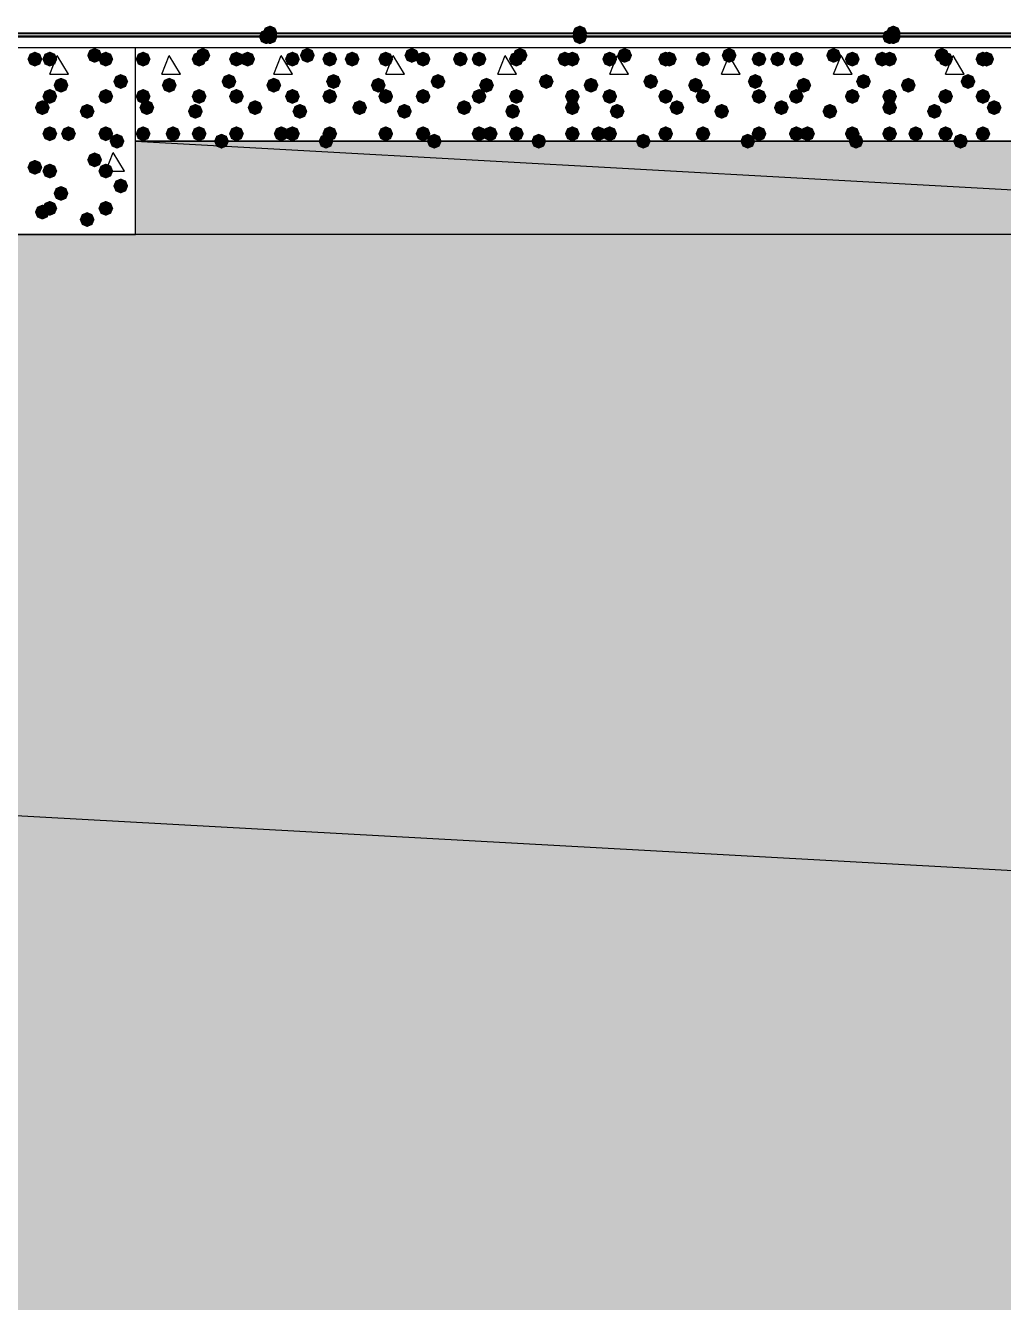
# Model space of a CAD drawing. Header units: millimetres. Extents: x 0 to 420, y 0 to 297.
# Drawn here: x 152.34 to 163.43, y 229.39 to 243.88 of the extents above; entities that cross this region are included whole.
import ezdxf

# ---------------------------------------------------------------- set-up
doc = ezdxf.new("R2010")
doc.units = ezdxf.units.MM
doc.layers.get('0').update_dxf_attribs({"linetype": 'CONTINUOUS'})

msp = doc.modelspace()

# ---------------------------------------------------------------- hatches: boundary and pattern name
at = {"true_color": 0x0000fe}
for points in [[(155.194, 243.797667), (155.169129, 243.737871), (155.109333, 243.713), (155.049538, 243.737871), (155.024667, 243.797667), (155.049537, 243.857462), (155.109333, 243.882333), (155.169129, 243.857463)], [(158.707667, 243.797667), (158.682796, 243.737871), (158.623, 243.713), (158.563204, 243.737871), (158.538333, 243.797667), (158.563204, 243.857462), (158.623, 243.882333), (158.682796, 243.857463)], [(162.263667, 243.797667), (162.238796, 243.737871), (162.179, 243.713), (162.119204, 243.737871), (162.094333, 243.797667), (162.119204, 243.857462), (162.179, 243.882333), (162.238796, 243.857463)], [(155.151667, 243.755333), (155.126796, 243.695537), (155.067, 243.670667), (155.007204, 243.695537), (154.982333, 243.755333), (155.007204, 243.815129), (155.067, 243.84), (155.126796, 243.815129)], [(155.151667, 243.755333), (155.126796, 243.695537), (155.067, 243.670667), (155.007204, 243.695537), (154.982333, 243.755333), (155.007204, 243.815129), (155.067, 243.84), (155.126796, 243.815129)], [(155.194, 243.755333), (155.169129, 243.695537), (155.109333, 243.670667), (155.049538, 243.695537), (155.024667, 243.755333), (155.049537, 243.815129), (155.109333, 243.84), (155.169129, 243.815129)], [(158.707667, 243.755333), (158.682796, 243.695537), (158.623, 243.670667), (158.563204, 243.695537), (158.538333, 243.755333), (158.563204, 243.815129), (158.623, 243.84), (158.682796, 243.815129)], [(158.707667, 243.755333), (158.682796, 243.695537), (158.623, 243.670667), (158.563204, 243.695537), (158.538333, 243.755333), (158.563204, 243.815129), (158.623, 243.84), (158.682796, 243.815129)], [(158.707667, 243.755333), (158.682796, 243.695537), (158.623, 243.670667), (158.563204, 243.695537), (158.538333, 243.755333), (158.563204, 243.815129), (158.623, 243.84), (158.682796, 243.815129)], [(162.221333, 243.755333), (162.196463, 243.695537), (162.136667, 243.670667), (162.076871, 243.695537), (162.052, 243.755333), (162.076871, 243.815129), (162.136667, 243.84), (162.196462, 243.815129)], [(162.263667, 243.755333), (162.238796, 243.695537), (162.179, 243.670667), (162.119204, 243.695537), (162.094333, 243.755333), (162.119204, 243.815129), (162.179, 243.84), (162.238796, 243.815129)], [(162.263667, 243.755333), (162.238796, 243.695537), (162.179, 243.670667), (162.119204, 243.695537), (162.094333, 243.755333), (162.119204, 243.815129), (162.179, 243.84), (162.238796, 243.815129)]]:
    msp.add_hatch(color=0, dxfattribs=at).paths.add_polyline_path(points, flags=0)
at = {"true_color": 0x000007}
h = msp.add_hatch(color=0, dxfattribs=at)
h.paths.add_polyline_path([(31.284333, 243.755333), (379.73, 243.755333)], flags=0)
h.paths.add_polyline_path([(379.73, 243.755333), (31.284333, 243.755333)], flags=0)
for points in [[(152.527, 243.501333), (152.502129, 243.441537), (152.442333, 243.416667), (152.382538, 243.441537), (152.357667, 243.501333), (152.382537, 243.561129), (152.442333, 243.586), (152.502129, 243.561129)], [(152.696333, 243.501333), (152.671462, 243.441537), (152.611667, 243.416667), (152.551871, 243.441537), (152.527, 243.501333), (152.551871, 243.561129), (152.611667, 243.586), (152.671462, 243.561129)], [(153.204333, 243.543667), (153.179463, 243.483871), (153.119667, 243.459), (153.059871, 243.483871), (153.035, 243.543667), (153.059871, 243.603462), (153.119667, 243.628333), (153.179462, 243.603463)], [(153.331333, 243.501333), (153.306462, 243.441537), (153.246667, 243.416667), (153.186871, 243.441537), (153.162, 243.501333), (153.186871, 243.561129), (153.246667, 243.586), (153.306462, 243.561129)], [(152.823333, 243.205), (152.798463, 243.145204), (152.738667, 243.120333), (152.678871, 243.145204), (152.654, 243.205), (152.678871, 243.264796), (152.738667, 243.289667), (152.798462, 243.264796)], [(153.500667, 243.247333), (153.475796, 243.187537), (153.416, 243.162667), (153.356204, 243.187537), (153.331333, 243.247333), (153.356204, 243.307129), (153.416, 243.332), (153.475796, 243.307129)], [(152.696333, 243.078), (152.671462, 243.018204), (152.611667, 242.993333), (152.551871, 243.018204), (152.527, 243.078), (152.551871, 243.137796), (152.611667, 243.162667), (152.671462, 243.137796)], [(153.331333, 243.078), (153.306462, 243.018204), (153.246667, 242.993333), (153.186871, 243.018204), (153.162, 243.078), (153.186871, 243.137796), (153.246667, 243.162667), (153.306462, 243.137796)], [(152.611667, 242.951), (152.586796, 242.891204), (152.527, 242.866333), (152.467204, 242.891204), (152.442333, 242.951), (152.467204, 243.010796), (152.527, 243.035667), (152.586796, 243.010796)], [(153.119667, 242.908667), (153.094796, 242.848871), (153.035, 242.824), (152.975204, 242.848871), (152.950333, 242.908667), (152.975204, 242.968462), (153.035, 242.993333), (153.094796, 242.968463)], [(152.696333, 242.654667), (152.671462, 242.594871), (152.611667, 242.57), (152.551871, 242.594871), (152.527, 242.654667), (152.551871, 242.714462), (152.611667, 242.739333), (152.671462, 242.714463)], [(152.908, 242.654667), (152.883129, 242.594871), (152.823333, 242.57), (152.763537, 242.594871), (152.738667, 242.654667), (152.763537, 242.714462), (152.823333, 242.739333), (152.883129, 242.714463)], [(153.331333, 242.654667), (153.306462, 242.594871), (153.246667, 242.57), (153.186871, 242.594871), (153.162, 242.654667), (153.186871, 242.714462), (153.246667, 242.739333), (153.306462, 242.714463)], [(153.458333, 242.57), (153.433462, 242.510204), (153.373667, 242.485333), (153.313871, 242.510204), (153.289, 242.57), (153.313871, 242.629796), (153.373667, 242.654667), (153.433462, 242.629796)], [(153.204333, 242.358333), (153.179463, 242.298537), (153.119667, 242.273667), (153.059871, 242.298537), (153.035, 242.358333), (153.059871, 242.418129), (153.119667, 242.443), (153.179462, 242.418129)], [(152.527, 242.273667), (152.502129, 242.213871), (152.442333, 242.189), (152.382538, 242.213871), (152.357667, 242.273667), (152.382537, 242.333462), (152.442333, 242.358333), (152.502129, 242.333463)], [(152.696333, 242.231333), (152.671462, 242.171537), (152.611667, 242.146667), (152.551871, 242.171537), (152.527, 242.231333), (152.551871, 242.291129), (152.611667, 242.316), (152.671462, 242.291129)], [(153.331333, 242.231333), (153.306462, 242.171537), (153.246667, 242.146667), (153.186871, 242.171537), (153.162, 242.231333), (153.186871, 242.291129), (153.246667, 242.316), (153.306462, 242.291129)], [(153.500667, 242.062), (153.475796, 242.002204), (153.416, 241.977333), (153.356204, 242.002204), (153.331333, 242.062), (153.356204, 242.121796), (153.416, 242.146667), (153.475796, 242.121796)], [(152.823333, 241.977333), (152.798463, 241.917537), (152.738667, 241.892667), (152.678871, 241.917537), (152.654, 241.977333), (152.678871, 242.037129), (152.738667, 242.062), (152.798462, 242.037129)], [(152.611667, 241.765667), (152.586796, 241.705871), (152.527, 241.681), (152.467204, 241.705871), (152.442333, 241.765667), (152.467204, 241.825462), (152.527, 241.850333), (152.586796, 241.825463)], [(152.696333, 241.808), (152.671462, 241.748204), (152.611667, 241.723333), (152.551871, 241.748204), (152.527, 241.808), (152.551871, 241.867796), (152.611667, 241.892667), (152.671462, 241.867796)], [(153.331333, 241.808), (153.306462, 241.748204), (153.246667, 241.723333), (153.186871, 241.748204), (153.162, 241.808), (153.186871, 241.867796), (153.246667, 241.892667), (153.306462, 241.867796)], [(153.119667, 241.681), (153.094796, 241.621204), (153.035, 241.596333), (152.975204, 241.621204), (152.950333, 241.681), (152.975204, 241.740796), (153.035, 241.765667), (153.094796, 241.740796)]]:
    msp.add_hatch(color=0, dxfattribs=at).paths.add_polyline_path(points, flags=0)
at = {"true_color": 0x000008}
for points in [[(153.754667, 243.501333), (153.729796, 243.441537), (153.67, 243.416667), (153.610204, 243.441537), (153.585333, 243.501333), (153.610204, 243.561129), (153.67, 243.586), (153.729796, 243.561129)], [(153.754667, 243.501333), (153.729796, 243.441537), (153.67, 243.416667), (153.610204, 243.441537), (153.585333, 243.501333), (153.610204, 243.561129), (153.67, 243.586), (153.729796, 243.561129)], [(154.389667, 243.501333), (154.364796, 243.441537), (154.305, 243.416667), (154.245204, 243.441537), (154.220333, 243.501333), (154.245204, 243.561129), (154.305, 243.586), (154.364796, 243.561129)], [(154.432, 243.543667), (154.407129, 243.483871), (154.347333, 243.459), (154.287538, 243.483871), (154.262667, 243.543667), (154.287537, 243.603462), (154.347333, 243.628333), (154.407129, 243.603463)], [(154.813, 243.501333), (154.788129, 243.441537), (154.728333, 243.416667), (154.668538, 243.441537), (154.643667, 243.501333), (154.668537, 243.561129), (154.728333, 243.586), (154.788129, 243.561129)], [(154.94, 243.501333), (154.915129, 243.441537), (154.855333, 243.416667), (154.795538, 243.441537), (154.770667, 243.501333), (154.795537, 243.561129), (154.855333, 243.586), (154.915129, 243.561129)], [(155.448, 243.501333), (155.423129, 243.441537), (155.363333, 243.416667), (155.303538, 243.441537), (155.278667, 243.501333), (155.303537, 243.561129), (155.363333, 243.586), (155.423129, 243.561129)], [(155.617333, 243.543667), (155.592462, 243.483871), (155.532667, 243.459), (155.472871, 243.483871), (155.448, 243.543667), (155.472871, 243.603462), (155.532667, 243.628333), (155.592462, 243.603463)], [(155.871333, 243.501333), (155.846462, 243.441537), (155.786667, 243.416667), (155.726871, 243.441537), (155.702, 243.501333), (155.726871, 243.561129), (155.786667, 243.586), (155.846462, 243.561129)], [(156.125333, 243.501333), (156.100462, 243.441537), (156.040667, 243.416667), (155.980871, 243.441537), (155.956, 243.501333), (155.980871, 243.561129), (156.040667, 243.586), (156.100462, 243.561129)], [(156.506333, 243.501333), (156.481462, 243.441537), (156.421667, 243.416667), (156.361871, 243.441537), (156.337, 243.501333), (156.361871, 243.561129), (156.421667, 243.586), (156.481462, 243.561129)], [(156.802667, 243.543667), (156.777796, 243.483871), (156.718, 243.459), (156.658204, 243.483871), (156.633333, 243.543667), (156.658204, 243.603462), (156.718, 243.628333), (156.777796, 243.603463)], [(156.929667, 243.501333), (156.904796, 243.441537), (156.845, 243.416667), (156.785204, 243.441537), (156.760333, 243.501333), (156.785204, 243.561129), (156.845, 243.586), (156.904796, 243.561129)], [(157.353, 243.501333), (157.328129, 243.441537), (157.268333, 243.416667), (157.208538, 243.441537), (157.183667, 243.501333), (157.208537, 243.561129), (157.268333, 243.586), (157.328129, 243.561129)], [(157.564667, 243.501333), (157.539796, 243.441537), (157.48, 243.416667), (157.420204, 243.441537), (157.395333, 243.501333), (157.420204, 243.561129), (157.48, 243.586), (157.539796, 243.561129)], [(157.988, 243.501333), (157.963129, 243.441537), (157.903333, 243.416667), (157.843538, 243.441537), (157.818667, 243.501333), (157.843537, 243.561129), (157.903333, 243.586), (157.963129, 243.561129)], [(158.030333, 243.543667), (158.005463, 243.483871), (157.945667, 243.459), (157.885871, 243.483871), (157.861, 243.543667), (157.885871, 243.603462), (157.945667, 243.628333), (158.005462, 243.603463)], [(158.538333, 243.501333), (158.513463, 243.441537), (158.453667, 243.416667), (158.393871, 243.441537), (158.369, 243.501333), (158.393871, 243.561129), (158.453667, 243.586), (158.513462, 243.561129)], [(158.623, 243.501333), (158.598129, 243.441537), (158.538333, 243.416667), (158.478538, 243.441537), (158.453667, 243.501333), (158.478537, 243.561129), (158.538333, 243.586), (158.598129, 243.561129)], [(159.046333, 243.501333), (159.021462, 243.441537), (158.961667, 243.416667), (158.901871, 243.441537), (158.877, 243.501333), (158.901871, 243.561129), (158.961667, 243.586), (159.021462, 243.561129)], [(159.215667, 243.543667), (159.190796, 243.483871), (159.131, 243.459), (159.071204, 243.483871), (159.046333, 243.543667), (159.071204, 243.603462), (159.131, 243.628333), (159.190796, 243.603463)], [(159.681333, 243.501333), (159.656462, 243.441537), (159.596667, 243.416667), (159.536871, 243.441537), (159.512, 243.501333), (159.536871, 243.561129), (159.596667, 243.586), (159.656462, 243.561129)], [(159.723667, 243.501333), (159.698796, 243.441537), (159.639, 243.416667), (159.579204, 243.441537), (159.554333, 243.501333), (159.579204, 243.561129), (159.639, 243.586), (159.698796, 243.561129)], [(160.104667, 243.501333), (160.079796, 243.441537), (160.02, 243.416667), (159.960204, 243.441537), (159.935333, 243.501333), (159.960204, 243.561129), (160.02, 243.586), (160.079796, 243.561129)], [(160.401, 243.543667), (160.376129, 243.483871), (160.316333, 243.459), (160.256538, 243.483871), (160.231667, 243.543667), (160.256537, 243.603462), (160.316333, 243.628333), (160.376129, 243.603463)], [(160.739667, 243.501333), (160.714796, 243.441537), (160.655, 243.416667), (160.595204, 243.441537), (160.570333, 243.501333), (160.595204, 243.561129), (160.655, 243.586), (160.714796, 243.561129)], [(160.951333, 243.501333), (160.926462, 243.441537), (160.866667, 243.416667), (160.806871, 243.441537), (160.782, 243.501333), (160.806871, 243.561129), (160.866667, 243.586), (160.926462, 243.561129)], [(161.163, 243.501333), (161.138129, 243.441537), (161.078333, 243.416667), (161.018538, 243.441537), (160.993667, 243.501333), (161.018537, 243.561129), (161.078333, 243.586), (161.138129, 243.561129)], [(161.586333, 243.543667), (161.561462, 243.483871), (161.501667, 243.459), (161.441871, 243.483871), (161.417, 243.543667), (161.441871, 243.603462), (161.501667, 243.628333), (161.561462, 243.603463)], [(161.798, 243.501333), (161.773129, 243.441537), (161.713333, 243.416667), (161.653538, 243.441537), (161.628667, 243.501333), (161.653537, 243.561129), (161.713333, 243.586), (161.773129, 243.561129)], [(162.136667, 243.501333), (162.111796, 243.441537), (162.052, 243.416667), (161.992204, 243.441537), (161.967333, 243.501333), (161.992204, 243.561129), (162.052, 243.586), (162.111796, 243.561129)], [(162.221333, 243.501333), (162.196463, 243.441537), (162.136667, 243.416667), (162.076871, 243.441537), (162.052, 243.501333), (162.076871, 243.561129), (162.136667, 243.586), (162.196462, 243.561129)], [(162.814, 243.543667), (162.789129, 243.483871), (162.729333, 243.459), (162.669537, 243.483871), (162.644667, 243.543667), (162.669537, 243.603462), (162.729333, 243.628333), (162.789129, 243.603463)], [(162.856333, 243.501333), (162.831462, 243.441537), (162.771667, 243.416667), (162.711871, 243.441537), (162.687, 243.501333), (162.711871, 243.561129), (162.771667, 243.586), (162.831462, 243.561129)], [(163.279667, 243.501333), (163.254796, 243.441537), (163.195, 243.416667), (163.135204, 243.441537), (163.110333, 243.501333), (163.135204, 243.561129), (163.195, 243.586), (163.254796, 243.561129)], [(163.322, 243.501333), (163.297129, 243.441537), (163.237333, 243.416667), (163.177538, 243.441537), (163.152667, 243.501333), (163.177537, 243.561129), (163.237333, 243.586), (163.297129, 243.561129)], [(154.051, 243.205), (154.026129, 243.145204), (153.966333, 243.120333), (153.906538, 243.145204), (153.881667, 243.205), (153.906537, 243.264796), (153.966333, 243.289667), (154.026129, 243.264796)], [(154.728333, 243.247333), (154.703463, 243.187537), (154.643667, 243.162667), (154.583871, 243.187537), (154.559, 243.247333), (154.583871, 243.307129), (154.643667, 243.332), (154.703462, 243.307129)], [(155.236333, 243.205), (155.211462, 243.145204), (155.151667, 243.120333), (155.091871, 243.145204), (155.067, 243.205), (155.091871, 243.264796), (155.151667, 243.289667), (155.211462, 243.264796)], [(155.913667, 243.247333), (155.888796, 243.187537), (155.829, 243.162667), (155.769204, 243.187537), (155.744333, 243.247333), (155.769204, 243.307129), (155.829, 243.332), (155.888796, 243.307129)], [(156.421667, 243.205), (156.396796, 243.145204), (156.337, 243.120333), (156.277204, 243.145204), (156.252333, 243.205), (156.277204, 243.264796), (156.337, 243.289667), (156.396796, 243.264796)], [(157.099, 243.247333), (157.074129, 243.187537), (157.014333, 243.162667), (156.954538, 243.187537), (156.929667, 243.247333), (156.954537, 243.307129), (157.014333, 243.332), (157.074129, 243.307129)], [(157.649333, 243.205), (157.624462, 243.145204), (157.564667, 243.120333), (157.504871, 243.145204), (157.48, 243.205), (157.504871, 243.264796), (157.564667, 243.289667), (157.624462, 243.264796)], [(158.326667, 243.247333), (158.301796, 243.187537), (158.242, 243.162667), (158.182204, 243.187537), (158.157333, 243.247333), (158.182204, 243.307129), (158.242, 243.332), (158.301796, 243.307129)], [(158.834667, 243.205), (158.809796, 243.145204), (158.75, 243.120333), (158.690204, 243.145204), (158.665333, 243.205), (158.690204, 243.264796), (158.75, 243.289667), (158.809796, 243.264796)], [(159.512, 243.247333), (159.487129, 243.187537), (159.427333, 243.162667), (159.367538, 243.187537), (159.342667, 243.247333), (159.367537, 243.307129), (159.427333, 243.332), (159.487129, 243.307129)], [(160.02, 243.205), (159.995129, 243.145204), (159.935333, 243.120333), (159.875538, 243.145204), (159.850667, 243.205), (159.875537, 243.264796), (159.935333, 243.289667), (159.995129, 243.264796)], [(160.697333, 243.247333), (160.672462, 243.187537), (160.612667, 243.162667), (160.552871, 243.187537), (160.528, 243.247333), (160.552871, 243.307129), (160.612667, 243.332), (160.672462, 243.307129)], [(161.247667, 243.205), (161.222796, 243.145204), (161.163, 243.120333), (161.103204, 243.145204), (161.078333, 243.205), (161.103204, 243.264796), (161.163, 243.289667), (161.222796, 243.264796)], [(161.925, 243.247333), (161.900129, 243.187537), (161.840333, 243.162667), (161.780538, 243.187537), (161.755667, 243.247333), (161.780537, 243.307129), (161.840333, 243.332), (161.900129, 243.307129)], [(162.433, 243.205), (162.408129, 243.145204), (162.348333, 243.120333), (162.288538, 243.145204), (162.263667, 243.205), (162.288537, 243.264796), (162.348333, 243.289667), (162.408129, 243.264796)], [(163.110333, 243.247333), (163.085462, 243.187537), (163.025667, 243.162667), (162.965871, 243.187537), (162.941, 243.247333), (162.965871, 243.307129), (163.025667, 243.332), (163.085462, 243.307129)], [(153.754667, 243.078), (153.729796, 243.018204), (153.67, 242.993333), (153.610204, 243.018204), (153.585333, 243.078), (153.610204, 243.137796), (153.67, 243.162667), (153.729796, 243.137796)], [(154.389667, 243.078), (154.364796, 243.018204), (154.305, 242.993333), (154.245204, 243.018204), (154.220333, 243.078), (154.245204, 243.137796), (154.305, 243.162667), (154.364796, 243.137796)], [(154.813, 243.078), (154.788129, 243.018204), (154.728333, 242.993333), (154.668538, 243.018204), (154.643667, 243.078), (154.668537, 243.137796), (154.728333, 243.162667), (154.788129, 243.137796)], [(155.448, 243.078), (155.423129, 243.018204), (155.363333, 242.993333), (155.303538, 243.018204), (155.278667, 243.078), (155.303537, 243.137796), (155.363333, 243.162667), (155.423129, 243.137796)], [(155.871333, 243.078), (155.846462, 243.018204), (155.786667, 242.993333), (155.726871, 243.018204), (155.702, 243.078), (155.726871, 243.137796), (155.786667, 243.162667), (155.846462, 243.137796)], [(156.506333, 243.078), (156.481462, 243.018204), (156.421667, 242.993333), (156.361871, 243.018204), (156.337, 243.078), (156.361871, 243.137796), (156.421667, 243.162667), (156.481462, 243.137796)], [(156.929667, 243.078), (156.904796, 243.018204), (156.845, 242.993333), (156.785204, 243.018204), (156.760333, 243.078), (156.785204, 243.137796), (156.845, 243.162667), (156.904796, 243.137796)], [(157.564667, 243.078), (157.539796, 243.018204), (157.48, 242.993333), (157.420204, 243.018204), (157.395333, 243.078), (157.420204, 243.137796), (157.48, 243.162667), (157.539796, 243.137796)], [(157.988, 243.078), (157.963129, 243.018204), (157.903333, 242.993333), (157.843538, 243.018204), (157.818667, 243.078), (157.843537, 243.137796), (157.903333, 243.162667), (157.963129, 243.137796)], [(158.623, 243.078), (158.598129, 243.018204), (158.538333, 242.993333), (158.478538, 243.018204), (158.453667, 243.078), (158.478537, 243.137796), (158.538333, 243.162667), (158.598129, 243.137796)], [(159.046333, 243.078), (159.021462, 243.018204), (158.961667, 242.993333), (158.901871, 243.018204), (158.877, 243.078), (158.901871, 243.137796), (158.961667, 243.162667), (159.021462, 243.137796)], [(159.681333, 243.078), (159.656462, 243.018204), (159.596667, 242.993333), (159.536871, 243.018204), (159.512, 243.078), (159.536871, 243.137796), (159.596667, 243.162667), (159.656462, 243.137796)], [(160.104667, 243.078), (160.079796, 243.018204), (160.02, 242.993333), (159.960204, 243.018204), (159.935333, 243.078), (159.960204, 243.137796), (160.02, 243.162667), (160.079796, 243.137796)], [(160.739667, 243.078), (160.714796, 243.018204), (160.655, 242.993333), (160.595204, 243.018204), (160.570333, 243.078), (160.595204, 243.137796), (160.655, 243.162667), (160.714796, 243.137796)], [(161.163, 243.078), (161.138129, 243.018204), (161.078333, 242.993333), (161.018538, 243.018204), (160.993667, 243.078), (161.018537, 243.137796), (161.078333, 243.162667), (161.138129, 243.137796)], [(161.798, 243.078), (161.773129, 243.018204), (161.713333, 242.993333), (161.653538, 243.018204), (161.628667, 243.078), (161.653537, 243.137796), (161.713333, 243.162667), (161.773129, 243.137796)], [(162.221333, 243.078), (162.196463, 243.018204), (162.136667, 242.993333), (162.076871, 243.018204), (162.052, 243.078), (162.076871, 243.137796), (162.136667, 243.162667), (162.196462, 243.137796)], [(162.856333, 243.078), (162.831462, 243.018204), (162.771667, 242.993333), (162.711871, 243.018204), (162.687, 243.078), (162.711871, 243.137796), (162.771667, 243.162667), (162.831462, 243.137796)], [(163.279667, 243.078), (163.254796, 243.018204), (163.195, 242.993333), (163.135204, 243.018204), (163.110333, 243.078), (163.135204, 243.137796), (163.195, 243.162667), (163.254796, 243.137796)], [(153.797, 242.951), (153.772129, 242.891204), (153.712333, 242.866333), (153.652538, 242.891204), (153.627667, 242.951), (153.652537, 243.010796), (153.712333, 243.035667), (153.772129, 243.010796)], [(154.347333, 242.908667), (154.322462, 242.848871), (154.262667, 242.824), (154.202871, 242.848871), (154.178, 242.908667), (154.202871, 242.968462), (154.262667, 242.993333), (154.322462, 242.968463)], [(155.024667, 242.951), (154.999796, 242.891204), (154.94, 242.866333), (154.880204, 242.891204), (154.855333, 242.951), (154.880204, 243.010796), (154.94, 243.035667), (154.999796, 243.010796)], [(155.532667, 242.908667), (155.507796, 242.848871), (155.448, 242.824), (155.388204, 242.848871), (155.363333, 242.908667), (155.388204, 242.968462), (155.448, 242.993333), (155.507796, 242.968463)], [(156.21, 242.951), (156.185129, 242.891204), (156.125333, 242.866333), (156.065538, 242.891204), (156.040667, 242.951), (156.065537, 243.010796), (156.125333, 243.035667), (156.185129, 243.010796)], [(156.718, 242.908667), (156.693129, 242.848871), (156.633333, 242.824), (156.573537, 242.848871), (156.548667, 242.908667), (156.573537, 242.968462), (156.633333, 242.993333), (156.693129, 242.968463)], [(157.395333, 242.951), (157.370463, 242.891204), (157.310667, 242.866333), (157.250871, 242.891204), (157.226, 242.951), (157.250871, 243.010796), (157.310667, 243.035667), (157.370462, 243.010796)], [(157.945667, 242.908667), (157.920796, 242.848871), (157.861, 242.824), (157.801204, 242.848871), (157.776333, 242.908667), (157.801204, 242.968462), (157.861, 242.993333), (157.920796, 242.968463)], [(158.623, 242.951), (158.598129, 242.891204), (158.538333, 242.866333), (158.478538, 242.891204), (158.453667, 242.951), (158.478537, 243.010796), (158.538333, 243.035667), (158.598129, 243.010796)], [(159.131, 242.908667), (159.106129, 242.848871), (159.046333, 242.824), (158.986538, 242.848871), (158.961667, 242.908667), (158.986537, 242.968462), (159.046333, 242.993333), (159.106129, 242.968463)], [(159.808333, 242.951), (159.783462, 242.891204), (159.723667, 242.866333), (159.663871, 242.891204), (159.639, 242.951), (159.663871, 243.010796), (159.723667, 243.035667), (159.783462, 243.010796)], [(160.316333, 242.908667), (160.291462, 242.848871), (160.231667, 242.824), (160.171871, 242.848871), (160.147, 242.908667), (160.171871, 242.968462), (160.231667, 242.993333), (160.291462, 242.968463)], [(160.993667, 242.951), (160.968796, 242.891204), (160.909, 242.866333), (160.849204, 242.891204), (160.824333, 242.951), (160.849204, 243.010796), (160.909, 243.035667), (160.968796, 243.010796)], [(161.544, 242.908667), (161.519129, 242.848871), (161.459333, 242.824), (161.399538, 242.848871), (161.374667, 242.908667), (161.399537, 242.968462), (161.459333, 242.993333), (161.519129, 242.968463)], [(162.221333, 242.951), (162.196463, 242.891204), (162.136667, 242.866333), (162.076871, 242.891204), (162.052, 242.951), (162.076871, 243.010796), (162.136667, 243.035667), (162.196462, 243.010796)], [(162.729333, 242.908667), (162.704463, 242.848871), (162.644667, 242.824), (162.584871, 242.848871), (162.56, 242.908667), (162.584871, 242.968462), (162.644667, 242.993333), (162.704462, 242.968463)], [(163.406667, 242.951), (163.381796, 242.891204), (163.322, 242.866333), (163.262204, 242.891204), (163.237333, 242.951), (163.262204, 243.010796), (163.322, 243.035667), (163.381796, 243.010796)], [(153.754667, 242.654667), (153.729796, 242.594871), (153.67, 242.57), (153.610204, 242.594871), (153.585333, 242.654667), (153.610204, 242.714462), (153.67, 242.739333), (153.729796, 242.714463)], [(154.093333, 242.654667), (154.068463, 242.594871), (154.008667, 242.57), (153.948871, 242.594871), (153.924, 242.654667), (153.948871, 242.714462), (154.008667, 242.739333), (154.068462, 242.714463)], [(154.389667, 242.654667), (154.364796, 242.594871), (154.305, 242.57), (154.245204, 242.594871), (154.220333, 242.654667), (154.245204, 242.714462), (154.305, 242.739333), (154.364796, 242.714463)], [(154.813, 242.654667), (154.788129, 242.594871), (154.728333, 242.57), (154.668538, 242.594871), (154.643667, 242.654667), (154.668537, 242.714462), (154.728333, 242.739333), (154.788129, 242.714463)], [(155.321, 242.654667), (155.296129, 242.594871), (155.236333, 242.57), (155.176538, 242.594871), (155.151667, 242.654667), (155.176537, 242.714462), (155.236333, 242.739333), (155.296129, 242.714463)], [(155.448, 242.654667), (155.423129, 242.594871), (155.363333, 242.57), (155.303538, 242.594871), (155.278667, 242.654667), (155.303537, 242.714462), (155.363333, 242.739333), (155.423129, 242.714463)], [(155.871333, 242.654667), (155.846462, 242.594871), (155.786667, 242.57), (155.726871, 242.594871), (155.702, 242.654667), (155.726871, 242.714462), (155.786667, 242.739333), (155.846462, 242.714463)], [(156.506333, 242.654667), (156.481462, 242.594871), (156.421667, 242.57), (156.361871, 242.594871), (156.337, 242.654667), (156.361871, 242.714462), (156.421667, 242.739333), (156.481462, 242.714463)], [(156.506333, 242.654667), (156.481462, 242.594871), (156.421667, 242.57), (156.361871, 242.594871), (156.337, 242.654667), (156.361871, 242.714462), (156.421667, 242.739333), (156.481462, 242.714463)], [(156.929667, 242.654667), (156.904796, 242.594871), (156.845, 242.57), (156.785204, 242.594871), (156.760333, 242.654667), (156.785204, 242.714462), (156.845, 242.739333), (156.904796, 242.714463)], [(157.564667, 242.654667), (157.539796, 242.594871), (157.48, 242.57), (157.420204, 242.594871), (157.395333, 242.654667), (157.420204, 242.714462), (157.48, 242.739333), (157.539796, 242.714463)], [(157.691667, 242.654667), (157.666796, 242.594871), (157.607, 242.57), (157.547204, 242.594871), (157.522333, 242.654667), (157.547204, 242.714462), (157.607, 242.739333), (157.666796, 242.714463)], [(157.988, 242.654667), (157.963129, 242.594871), (157.903333, 242.57), (157.843538, 242.594871), (157.818667, 242.654667), (157.843537, 242.714462), (157.903333, 242.739333), (157.963129, 242.714463)], [(158.623, 242.654667), (158.598129, 242.594871), (158.538333, 242.57), (158.478538, 242.594871), (158.453667, 242.654667), (158.478537, 242.714462), (158.538333, 242.739333), (158.598129, 242.714463)], [(158.919333, 242.654667), (158.894463, 242.594871), (158.834667, 242.57), (158.774871, 242.594871), (158.75, 242.654667), (158.774871, 242.714462), (158.834667, 242.739333), (158.894462, 242.714463)], [(159.046333, 242.654667), (159.021462, 242.594871), (158.961667, 242.57), (158.901871, 242.594871), (158.877, 242.654667), (158.901871, 242.714462), (158.961667, 242.739333), (159.021462, 242.714463)], [(159.681333, 242.654667), (159.656462, 242.594871), (159.596667, 242.57), (159.536871, 242.594871), (159.512, 242.654667), (159.536871, 242.714462), (159.596667, 242.739333), (159.656462, 242.714463)], [(160.104667, 242.654667), (160.079796, 242.594871), (160.02, 242.57), (159.960204, 242.594871), (159.935333, 242.654667), (159.960204, 242.714462), (160.02, 242.739333), (160.079796, 242.714463)], [(160.104667, 242.654667), (160.079796, 242.594871), (160.02, 242.57), (159.960204, 242.594871), (159.935333, 242.654667), (159.960204, 242.714462), (160.02, 242.739333), (160.079796, 242.714463)], [(160.739667, 242.654667), (160.714796, 242.594871), (160.655, 242.57), (160.595204, 242.594871), (160.570333, 242.654667), (160.595204, 242.714462), (160.655, 242.739333), (160.714796, 242.714463)], [(161.163, 242.654667), (161.138129, 242.594871), (161.078333, 242.57), (161.018538, 242.594871), (160.993667, 242.654667), (161.018537, 242.714462), (161.078333, 242.739333), (161.138129, 242.714463)], [(161.29, 242.654667), (161.265129, 242.594871), (161.205333, 242.57), (161.145538, 242.594871), (161.120667, 242.654667), (161.145537, 242.714462), (161.205333, 242.739333), (161.265129, 242.714463)], [(161.798, 242.654667), (161.773129, 242.594871), (161.713333, 242.57), (161.653538, 242.594871), (161.628667, 242.654667), (161.653537, 242.714462), (161.713333, 242.739333), (161.773129, 242.714463)], [(162.221333, 242.654667), (162.196463, 242.594871), (162.136667, 242.57), (162.076871, 242.594871), (162.052, 242.654667), (162.076871, 242.714462), (162.136667, 242.739333), (162.196462, 242.714463)], [(162.517667, 242.654667), (162.492796, 242.594871), (162.433, 242.57), (162.373204, 242.594871), (162.348333, 242.654667), (162.373204, 242.714462), (162.433, 242.739333), (162.492796, 242.714463)], [(162.856333, 242.654667), (162.831462, 242.594871), (162.771667, 242.57), (162.711871, 242.594871), (162.687, 242.654667), (162.711871, 242.714462), (162.771667, 242.739333), (162.831462, 242.714463)], [(163.279667, 242.654667), (163.254796, 242.594871), (163.195, 242.57), (163.135204, 242.594871), (163.110333, 242.654667), (163.135204, 242.714462), (163.195, 242.739333), (163.254796, 242.714463)], [(154.643667, 242.57), (154.618796, 242.510204), (154.559, 242.485333), (154.499204, 242.510204), (154.474333, 242.57), (154.499204, 242.629796), (154.559, 242.654667), (154.618796, 242.629796)], [(155.829, 242.57), (155.804129, 242.510204), (155.744333, 242.485333), (155.684538, 242.510204), (155.659667, 242.57), (155.684537, 242.629796), (155.744333, 242.654667), (155.804129, 242.629796)], [(157.056667, 242.57), (157.031796, 242.510204), (156.972, 242.485333), (156.912204, 242.510204), (156.887333, 242.57), (156.912204, 242.629796), (156.972, 242.654667), (157.031796, 242.629796)], [(158.242, 242.57), (158.217129, 242.510204), (158.157333, 242.485333), (158.097538, 242.510204), (158.072667, 242.57), (158.097537, 242.629796), (158.157333, 242.654667), (158.217129, 242.629796)], [(159.427333, 242.57), (159.402462, 242.510204), (159.342667, 242.485333), (159.282871, 242.510204), (159.258, 242.57), (159.282871, 242.629796), (159.342667, 242.654667), (159.402462, 242.629796)], [(160.612667, 242.57), (160.587796, 242.510204), (160.528, 242.485333), (160.468204, 242.510204), (160.443333, 242.57), (160.468204, 242.629796), (160.528, 242.654667), (160.587796, 242.629796)], [(161.840333, 242.57), (161.815462, 242.510204), (161.755667, 242.485333), (161.695871, 242.510204), (161.671, 242.57), (161.695871, 242.629796), (161.755667, 242.654667), (161.815462, 242.629796)], [(163.025667, 242.57), (163.000796, 242.510204), (162.941, 242.485333), (162.881204, 242.510204), (162.856333, 242.57), (162.881204, 242.629796), (162.941, 242.654667), (163.000796, 242.629796)]]:
    msp.add_hatch(color=0, dxfattribs=at).paths.add_polyline_path(points, flags=0)
h = msp.add_hatch(color=0, dxfattribs=at)
h.paths.add_polyline_path([(172.677667, 242.57), (153.585333, 242.57), (172.677667, 241.511667)], flags=0)
h.paths.add_polyline_path([(153.585333, 242.57), (172.677667, 241.511667), (153.585333, 241.511667)], flags=0)
h = msp.add_hatch(color=0, dxfattribs=at)
h.paths.add_polyline_path([(378.544667, 241.511667), (32.469667, 241.511667), (378.544667, 222.461667)], flags=0)
h.paths.add_polyline_path([(32.469667, 241.511667), (378.544667, 222.461667), (32.469667, 222.461667)], flags=0)

# ---------------------------------------------------------------- linework, layer by layer
at = {"color": 0, "true_color": 0x000007}
for points in [[(379.73, 243.797667), (31.242, 243.797667), (379.73, 243.797667), (31.242, 243.755333)], [(379.73, 243.797667), (31.242, 243.797667), (31.242, 243.755333)], [(379.73, 243.755333), (31.284333, 243.755333), (31.242, 243.755333)], [(31.284333, 243.755333), (379.73, 243.755333)], [(31.284333, 243.755333), (379.73, 243.755333)], [(172.677667, 243.628333), (153.585333, 243.628333)], [(152.611667, 243.332), (152.696333, 243.543667)], [(152.823333, 243.332), (152.696333, 243.543667)], [(152.611667, 243.332), (152.823333, 243.332)], [(153.585333, 242.57), (172.677667, 242.57)], [(153.246667, 242.231333), (153.331333, 242.443)], [(153.458333, 242.231333), (153.331333, 242.443)], [(153.246667, 242.231333), (153.458333, 242.231333)]]:
    msp.add_lwpolyline(points, dxfattribs=at)
for points in [[(31.284333, 243.755333), (379.73, 243.755333)], [(31.284333, 243.755333), (379.73, 243.755333)], [(379.73, 243.755333), (31.284333, 243.755333)], [(151.468667, 243.628333), (151.468667, 241.511667), (153.585333, 241.511667), (153.585333, 243.628333)]]:
    msp.add_lwpolyline(points, close=True, dxfattribs=at)
at = {"color": 0, "true_color": 0x000008}
for points in [[(153.881667, 243.332), (153.966333, 243.543667)], [(154.093333, 243.332), (153.966333, 243.543667)], [(155.151667, 243.332), (155.236333, 243.543667)], [(155.363333, 243.332), (155.236333, 243.543667)], [(156.421667, 243.332), (156.506333, 243.543667)], [(156.633333, 243.332), (156.506333, 243.543667)], [(157.691667, 243.332), (157.776333, 243.543667)], [(157.903333, 243.332), (157.776333, 243.543667)], [(158.961667, 243.332), (159.046333, 243.543667)], [(159.173333, 243.332), (159.046333, 243.543667)], [(160.231667, 243.332), (160.316333, 243.543667)], [(160.443333, 243.332), (160.316333, 243.543667)], [(161.501667, 243.332), (161.586333, 243.543667)], [(161.713333, 243.332), (161.586333, 243.543667)], [(162.771667, 243.332), (162.856333, 243.543667)], [(162.983333, 243.332), (162.856333, 243.543667)], [(153.881667, 243.332), (154.093333, 243.332)], [(155.151667, 243.332), (155.363333, 243.332)], [(156.421667, 243.332), (156.633333, 243.332)], [(157.691667, 243.332), (157.903333, 243.332)], [(158.961667, 243.332), (159.173333, 243.332)], [(160.231667, 243.332), (160.443333, 243.332)], [(161.501667, 243.332), (161.713333, 243.332)], [(162.771667, 243.332), (162.983333, 243.332)]]:
    msp.add_lwpolyline(points, dxfattribs=at)
for points in [[(172.677667, 242.57), (153.585333, 242.57), (172.677667, 241.511667)], [(153.585333, 242.57), (172.677667, 241.511667), (153.585333, 241.511667)], [(378.544667, 241.511667), (32.469667, 241.511667), (378.544667, 222.461667)], [(32.469667, 241.511667), (378.544667, 222.461667), (32.469667, 222.461667)]]:
    msp.add_lwpolyline(points, close=True, dxfattribs=at)

doc.saveas('drawing.dxf')
